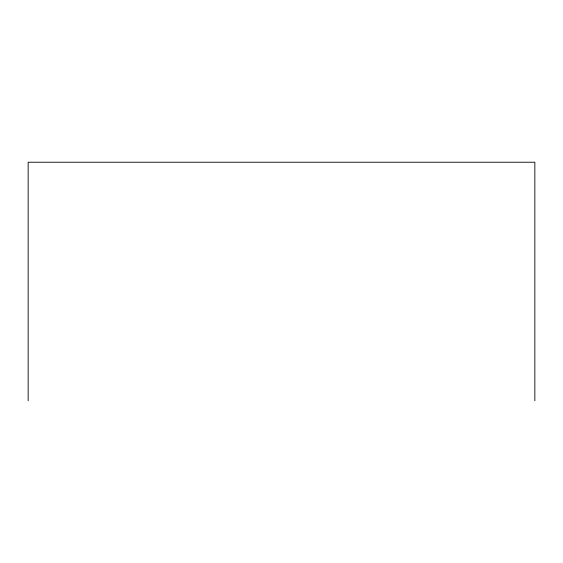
<?xml version="1.0" encoding="UTF-8"?>
<svg xmlns="http://www.w3.org/2000/svg" width="563" height="563" viewBox="0 0 563 563"><rect width="100%" height="100%" fill="white"/><g stroke="black" fill="none" stroke-linecap="round" stroke-linejoin="round"><path stroke-width="0.84" d="M534.85 400.772L534.85 162.228L28.15 162.228L28.15 400.772"/></g></svg>
